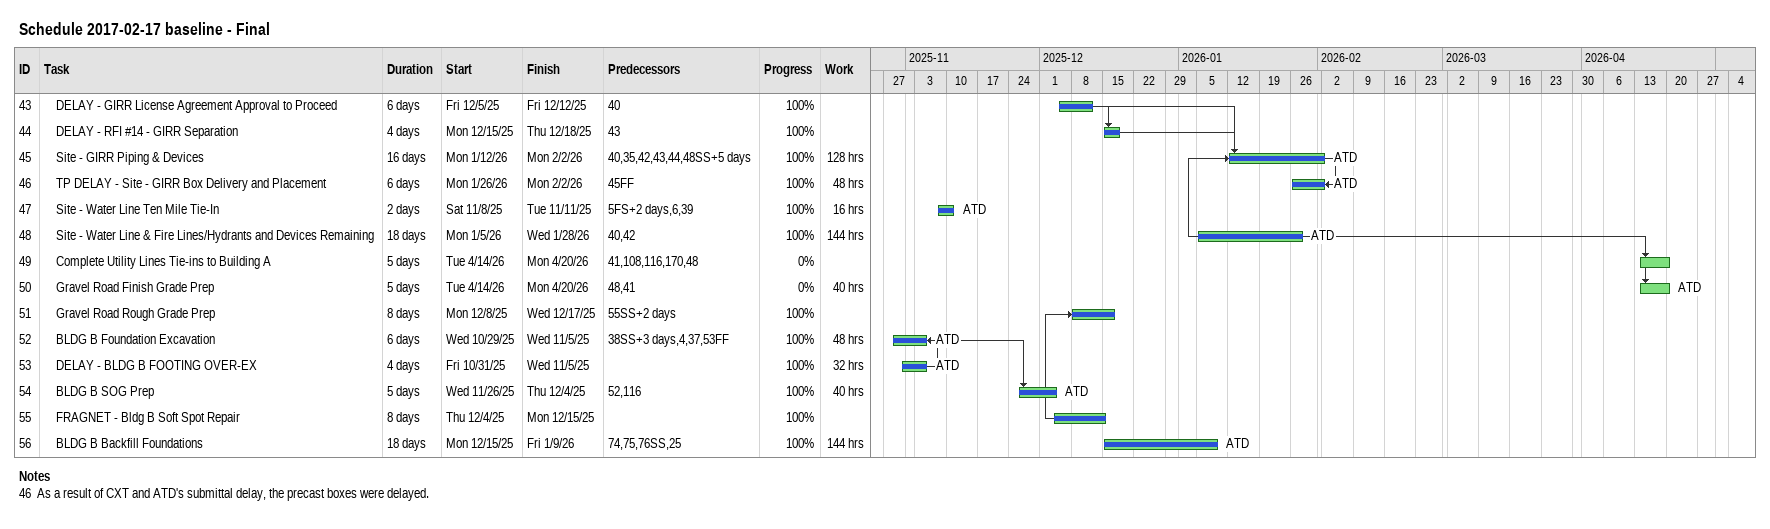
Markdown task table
Schedule 2017-02-17 baseline - Final

| ID | Level | Task | Duration | Start | Finish | Predecessors | Resources | % complete | Work (h) |
|---|---|---|---|---|---|---|---|---|---|
| 43 | 2 | DELAY - GIRR License Agreement Approval to Proceed | 6d | 2025-12-05 | 2025-12-12 | 40 |  | 100 |  |
| 44 | 2 | DELAY - RFI #14 - GIRR Separation | 4d | 2025-12-15 | 2025-12-18 | 43 |  | 100 |  |
| 45 | 2 | Site - GIRR Piping & Devices | 16d | 2026-01-12 | 2026-02-02 | 40, 35, 42, 43, 44, 48SS+5d | ATD | 100 | 128 |
| 46 | 2 | TP DELAY - Site - GIRR Box Delivery and Placement | 6d | 2026-01-26 | 2026-02-02 | 45FF | ATD | 100 | 48 |
| 47 | 2 | Site - Water Line Ten Mile Tie-In | 2d | 2025-11-08 | 2025-11-11 | 5FS+2d, 6, 39 | ATD | 100 | 16 |
| 48 | 2 | Site - Water Line & Fire Lines/Hydrants and Devices Remaining | 18d | 2026-01-05 | 2026-01-28 | 40, 42 | ATD | 100 | 144 |
| 49 | 2 | Complete Utility Lines Tie-ins to Building A | 5d | 2026-04-14 | 2026-04-20 | 41, 108, 116, 170, 48 |  | 0 |  |
| 50 | 2 | Gravel Road Finish Grade Prep | 5d | 2026-04-14 | 2026-04-20 | 48, 41 | ATD | 0 | 40 |
| 51 | 2 | Gravel Road Rough Grade Prep | 8d | 2025-12-08 | 2025-12-17 | 55SS+2d |  | 100 |  |
| 52 | 2 | BLDG B Foundation Excavation | 6d | 2025-10-29 | 2025-11-05 | 38SS+3d, 4, 37, 53FF | ATD | 100 | 48 |
| 53 | 2 | DELAY - BLDG B FOOTING OVER-EX | 4d | 2025-10-31 | 2025-11-05 |  | ATD | 100 | 32 |
| 54 | 2 | BLDG B SOG Prep | 5d | 2025-11-26 | 2025-12-04 | 52, 116 | ATD | 100 | 40 |
| 55 | 2 | FRAGNET - Bldg B Soft Spot Repair | 8d | 2025-12-04 | 2025-12-15 |  |  | 100 |  |
| 56 | 2 | BLDG B Backfill Foundations | 18d | 2025-12-15 | 2026-01-09 | 74, 75, 76SS, 25 | ATD | 100 | 144 |

Notes
- 46: As a result of CXT and ATD's submittal delay, the precast boxes were delayed.
